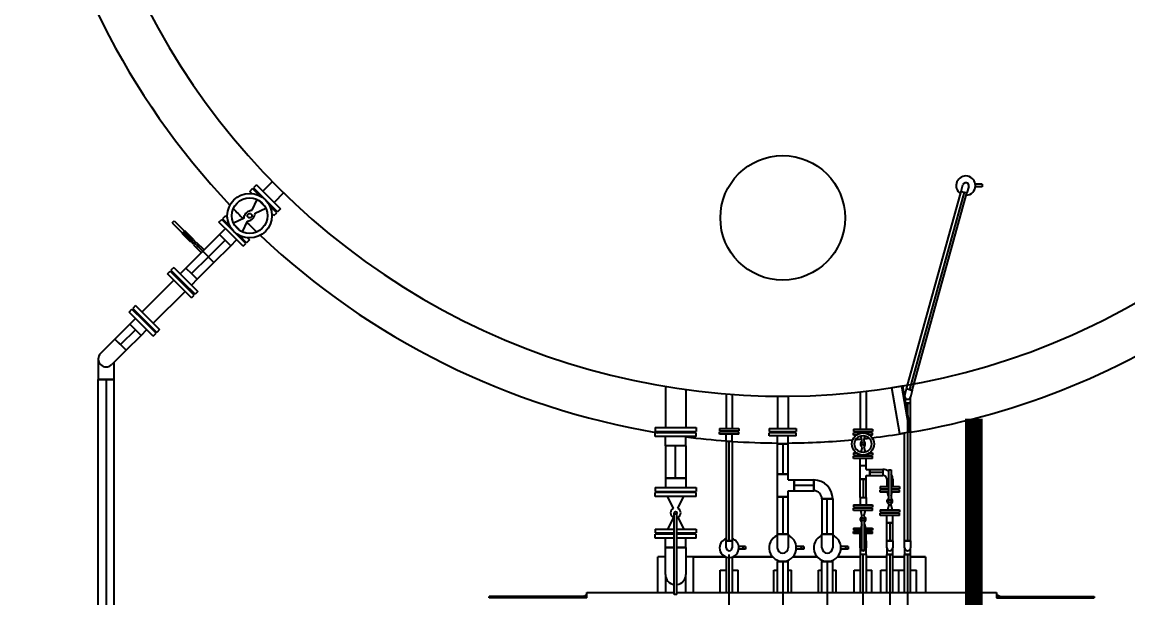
# Model space of a CAD drawing. Header units: inches. Extents: x 517790 to 538444, y 301815 to 302461.
# Drawn here: x 517838.94 to 517844.79, y 302312.58 to 302315.63 of the extents above; entities that cross this region are included whole.
import ezdxf
from ezdxf.enums import TextEntityAlignment as Align

# ---------------------------------------------------------------- set-up
doc = ezdxf.new("R2010")
doc.units = ezdxf.units.IN
doc.header["$MEASUREMENT"] = 0
for name, color, linetype in [('电气-接地设计-接地线', 3, '接地线'), ('硅胶总平面底图 工艺装置区', 253, 'Continuous'), ('硅胶总平面底图0804', 253, 'Continuous')]:
    doc.layers.add(name, color=color, linetype=linetype)
doc.styles.add('EESLTYPE', font='TXT.shx')
doc.styles.add('HZTXT', font='simplexs.shx', dxfattribs={"width": 0.7, "bigfont": 'hztxt.shx'})
doc.linetypes.add('接地线', pattern='A,500,["/",EESLTYPE,S=200,R=0,X=0,Y=-100],-200,60,-200', length=960)

msp = doc.modelspace()

# ---------------------------------------------------------------- linework, layer by layer
at = {"layer": '电气-接地设计-接地线', "color": 1, "linetype": '接地线', "ltscale": 0.005, "const_width": 0.0944}
msp.add_lwpolyline([(517843.974, 302313.5277), (517843.9744, 302308.1012)], dxfattribs=at)
at = {"layer": '硅胶总平面底图 工艺装置区', "color": 9, "linetype": 'Continuous', "lineweight": -3}
for p, q in [((517840.2638, 302314.7823), (517840.2128, 302314.7313)), ((517840.1441, 302314.7304), (517840.159, 302314.7453)), ((517840.155, 302314.7196), (517840.1441, 302314.7304)), ((517840.1973, 302314.707), (517840.159, 302314.7453)), ((517840.1789, 302314.7652), (517840.164, 302314.7503)), ((517840.164, 302314.7503), (517840.2276, 302314.6867)), ((517840.1789, 302314.7652), (517840.2425, 302314.7016)), ((517840.3232, 302314.723), (517840.2721, 302314.6719)), ((517843.6185, 302313.6854), (517843.9072, 302314.7308)), ((517843.9224, 302314.7266), (517843.6337, 302313.6812)), ((517843.6489, 302313.677), (517843.9376, 302314.7224)), ((517843.9072, 302314.7308), (517843.9167, 302314.7655)), ((517843.9072, 302314.7308), (517843.9376, 302314.7224)), ((517843.9072, 302314.7308), (517843.9224, 302314.7266)), ((517843.9224, 302314.7266), (517843.9376, 302314.7224)), ((517843.9471, 302314.7571), (517843.9376, 302314.7224)), ((517844.0189, 302314.7684), (517843.9824, 302314.7684)), ((517844.0189, 302314.7542), (517843.9824, 302314.7542)), ((517844.0189, 302314.7684), (517844.0189, 302314.7542)), ((517840.1564, 302314.6311), (517840.1826, 302314.6879)), ((517840.2077, 302314.6668), (517840.1911, 302314.6835)), ((517840.1933, 302314.711), (517840.1939, 302314.7124)), ((517840.2018, 302314.7046), (517840.1939, 302314.7124)), ((517840.2243, 302314.6502), (517840.2077, 302314.6668)), ((517840.2276, 302314.6867), (517840.2912, 302314.6231)), ((517840.2425, 302314.7016), (517840.306, 302314.638)), ((517840.2533, 302314.6531), (517840.2454, 302314.6609)), ((517840.2862, 302314.6181), (517840.2479, 302314.6564)), ((517840.0148, 302314.6011), (517840, 302314.5863)), ((517840.0148, 302314.6011), (517840.0257, 302314.5903)), ((517840.172, 302314.6156), (517840.2288, 302314.6418)), ((517840.2519, 302314.6524), (517840.2533, 302314.6531)), ((517840.2713, 302314.6033), (517840.2605, 302314.6141)), ((517840.2713, 302314.6033), (517840.2862, 302314.6181)), ((517840.306, 302314.638), (517840.2912, 302314.6231)), ((517839.7335, 302314.5651), (517839.7385, 302314.5701)), ((517839.7335, 302314.5651), (517839.8403, 302314.4583)), ((517839.7385, 302314.5701), (517839.7435, 302314.5752)), ((517839.7435, 302314.5752), (517839.8503, 302314.4684)), ((517839.9811, 302314.5674), (517839.996, 302314.5823)), ((517840.0447, 302314.5038), (517839.9811, 302314.5674)), ((517840.0596, 302314.5187), (517839.996, 302314.5823)), ((517840, 302314.5863), (517840.0383, 302314.548)), ((517840.0342, 302314.552), (517840.0329, 302314.5513)), ((517840.0329, 302314.5513), (517840.0407, 302314.5435)), ((517840.1141, 302314.5888), (517840.0574, 302314.5626)), ((517840.0618, 302314.5542), (517840.0784, 302314.5376)), ((517840.1297, 302314.5733), (517840.1035, 302314.5165)), ((517839.7862, 302314.5124), (517839.7841, 302314.5103)), ((517839.7841, 302314.5103), (517839.8303, 302314.4641)), ((517839.8374, 302314.4712), (517839.7912, 302314.5174)), ((517839.7984, 302314.5245), (517839.7962, 302314.5224)), ((517839.7984, 302314.5245), (517839.8445, 302314.4783)), ((517839.817, 302314.4816), (517839.8149, 302314.4795)), ((517839.8292, 302314.4937), (517839.8271, 302314.4916)), ((517839.8951, 302314.4136), (517839.9843, 302314.5028)), ((517839.9843, 302314.5028), (517840.015, 302314.5335)), ((517839.9843, 302314.5028), (517840.0139, 302314.4731)), ((517840.0139, 302314.4731), (517839.9843, 302314.5028)), ((517840.1083, 302314.4402), (517840.0447, 302314.5038)), ((517840.1231, 302314.4551), (517840.0596, 302314.5187)), ((517840.0784, 302314.5376), (517840.095, 302314.5209)), ((517840.0843, 302314.4998), (517840.0922, 302314.492)), ((517840.0888, 302314.4974), (517840.1271, 302314.4591)), ((517840.0928, 302314.4934), (517840.0922, 302314.492)), ((517840.1312, 302314.4848), (517840.142, 302314.474)), ((517839.8324, 302314.4662), (517839.8303, 302314.4641)), ((517839.8445, 302314.4783), (517839.8424, 302314.4762)), ((517839.8532, 302314.4555), (517839.846, 302314.4484)), ((517839.846, 302314.4484), (517839.888, 302314.4064)), ((517839.8491, 302314.4561), (517839.8507, 302314.4531)), ((517839.8525, 302314.4595), (517839.8556, 302314.4579)), ((517839.8603, 302314.4626), (517839.8532, 302314.4555)), ((517839.8685, 302314.4401), (517839.8532, 302314.4555)), ((517839.8603, 302314.4626), (517839.9022, 302314.4207)), ((517839.8614, 302314.433), (517839.8756, 302314.4472)), ((517839.8951, 302314.4136), (517839.8685, 302314.4401)), ((517840.0139, 302314.4731), (517839.9247, 302314.3839)), ((517839.9544, 302314.3542), (517840.0436, 302314.4434)), ((517840.0139, 302314.4731), (517840.0436, 302314.4434)), ((517840.0436, 302314.4434), (517840.0139, 302314.4731)), ((517840.0436, 302314.4434), (517840.0744, 302314.4741)), ((517840.1083, 302314.4402), (517840.1231, 302314.4551)), ((517840.142, 302314.474), (517840.1271, 302314.4591)), ((517839.8065, 302314.325), (517839.8951, 302314.4136)), ((517839.9247, 302314.3839), (517839.8362, 302314.2954)), ((517839.9544, 302314.3542), (517839.8951, 302314.4136)), ((517839.8993, 302314.4093), (517839.8951, 302314.4136)), ((517839.7082, 302314.2945), (517839.723, 302314.3093)), ((517839.7866, 302314.2458), (517839.723, 302314.3093)), ((517839.7419, 302314.3282), (517839.727, 302314.3133)), ((517839.727, 302314.3133), (517839.7906, 302314.2497)), ((517839.7419, 302314.3282), (517839.8055, 302314.2646)), ((517839.8065, 302314.325), (517839.7758, 302314.2943)), ((517839.8065, 302314.325), (517839.8362, 302314.2954)), ((517839.8065, 302314.325), (517839.8362, 302314.2954)), ((517839.8659, 302314.2657), (517839.9544, 302314.3542)), ((517839.7421, 302314.2606), (517839.5736, 302314.0921)), ((517839.7718, 302314.2309), (517839.7082, 302314.2945)), ((517839.8502, 302314.1822), (517839.7866, 302314.2458)), ((517839.7906, 302314.2497), (517839.8542, 302314.1862)), ((517839.8055, 302314.2646), (517839.8691, 302314.201)), ((517839.8659, 302314.2657), (517839.8352, 302314.235)), ((517839.8362, 302314.2954), (517839.8659, 302314.2657)), ((517839.8362, 302314.2954), (517839.8659, 302314.2657)), ((517839.8014, 302314.2012), (517839.633, 302314.0328)), ((517839.8353, 302314.1673), (517839.7718, 302314.2309)), ((517839.8691, 302314.201), (517839.8542, 302314.1862)), ((517839.8353, 302314.1673), (517839.8502, 302314.1822)), ((517839.506, 302314.0923), (517839.5208, 302314.1071)), ((517839.5695, 302314.0287), (517839.506, 302314.0923)), ((517839.5844, 302314.0436), (517839.5208, 302314.1071)), ((517839.5397, 302314.126), (517839.5248, 302314.1111)), ((517839.5248, 302314.1111), (517839.5884, 302314.0475)), ((517839.5397, 302314.126), (517839.6033, 302314.0624)), ((517839.4309, 302313.9493), (517839.5091, 302314.0276)), ((517839.5091, 302314.0276), (517839.5399, 302314.0583)), ((517839.5091, 302314.0276), (517839.5388, 302313.9979)), ((517839.5388, 302313.9979), (517839.5091, 302314.0276)), ((517839.6331, 302313.9651), (517839.5695, 302314.0287)), ((517839.648, 302313.98), (517839.5844, 302314.0436)), ((517839.5884, 302314.0475), (517839.652, 302313.984)), ((517839.6033, 302314.0624), (517839.6669, 302313.9988)), ((517839.5388, 302313.9979), (517839.4605, 302313.9197)), ((517839.4902, 302313.89), (517839.5685, 302313.9683)), ((517839.5388, 302313.9979), (517839.5685, 302313.9683)), ((517839.5685, 302313.9683), (517839.5388, 302313.9979)), ((517839.5685, 302313.9683), (517839.5992, 302313.999)), ((517839.6331, 302313.9651), (517839.648, 302313.98)), ((517839.6669, 302313.9988), (517839.652, 302313.984)), ((517839.3546, 302313.873), (517839.4309, 302313.9493)), ((517839.4309, 302313.9493), (517839.4605, 302313.9197)), ((517839.4902, 302313.89), (517839.4309, 302313.9493)), ((517839.4605, 302313.9197), (517839.4902, 302313.89)), ((517839.3423, 302313.8434), (517839.3423, 302313.7355)), ((517839.4902, 302313.89), (517839.4139, 302313.8137)), ((517839.4262, 302313.7355), (517839.4262, 302313.826)), ((517839.3842, 302313.7355), (517839.3423, 302313.7355)), ((517839.3423, 302313.7355), (517839.3842, 302313.7355)), ((517839.3423, 302311.1989), (517839.3423, 302313.7355)), ((517839.4262, 302313.7355), (517839.3842, 302313.7355)), ((517839.3842, 302313.7355), (517839.3842, 302311.1989)), ((517839.3842, 302313.7355), (517839.4262, 302313.7355)), ((517839.4262, 302311.1989), (517839.4262, 302313.7355)), ((517842.343, 302313.6978), (517842.343, 302313.4802)), ((517842.4509, 302313.6814), (517842.4509, 302313.4802)), ((517843.3724, 302313.6687), (517843.3724, 302313.4712)), ((517843.4039, 302313.6723), (517843.4039, 302313.4712)), ((517843.5931, 302313.6993), (517843.5401, 302313.6901)), ((517843.5826, 302313.4476), (517843.5401, 302313.6901)), ((517843.5987, 302313.7003), (517843.5931, 302313.6993)), ((517843.6356, 302313.4568), (517843.5931, 302313.6993)), ((517843.6412, 302313.4578), (517843.5987, 302313.7003)), ((517843.6089, 302313.6507), (517843.6185, 302313.6854)), ((517843.6489, 302313.677), (517843.6185, 302313.6854)), ((517843.6185, 302313.6854), (517843.6337, 302313.6812)), ((517843.6337, 302313.6812), (517843.6489, 302313.677)), ((517843.6489, 302313.677), (517843.6393, 302313.6423)), ((517842.6644, 302313.6584), (517842.6644, 302313.4754)), ((517842.6959, 302313.656), (517842.6959, 302313.4754)), ((517842.9349, 302313.6466), (517842.9349, 302313.4757)), ((517842.9918, 302313.6466), (517842.9918, 302313.4757)), ((517843.6084, 302313.6465), (517843.6084, 302313.6451)), ((517843.6241, 302313.6105), (517843.6144, 302313.6105)), ((517843.6144, 302313.6105), (517843.6399, 302313.6105)), ((517843.6399, 302313.6105), (517843.6241, 302313.6105)), ((517843.6241, 302313.6105), (517843.6241, 302313.555)), ((517843.6399, 302313.6105), (517843.6399, 302313.6444)), ((517843.6399, 302313.465), (517843.6399, 302313.6105)), ((517843.6241, 302313.555), (517843.6241, 302313.4548)), ((517842.289, 302313.4802), (517842.5048, 302313.4802)), ((517842.289, 302313.4802), (517842.289, 302313.4591)), ((517842.289, 302313.4591), (517842.5048, 302313.4591)), ((517842.3969, 302313.4535), (517842.289, 302313.4535)), ((517842.289, 302313.4325), (517842.289, 302313.4535)), ((517842.3969, 302313.4325), (517842.289, 302313.4325)), ((517842.343, 302313.383), (517842.343, 302313.4325)), ((517842.5048, 302313.4535), (517842.3969, 302313.4535)), ((517842.5048, 302313.4325), (517842.3969, 302313.4325)), ((517842.4509, 302313.383), (517842.4509, 302313.4325)), ((517842.5048, 302313.4802), (517842.5048, 302313.4591)), ((517842.5048, 302313.4325), (517842.5048, 302313.4535)), ((517842.6292, 302313.4754), (517842.6801, 302313.4754)), ((517842.6292, 302313.4754), (517842.6292, 302313.4633)), ((517842.6292, 302313.4633), (517842.6801, 302313.4633)), ((517842.6801, 302313.4577), (517842.6292, 302313.4577)), ((517842.6292, 302313.4456), (517842.6292, 302313.4577)), ((517842.6801, 302313.4456), (517842.6292, 302313.4456)), ((517842.6644, 302313.4069), (517842.6644, 302313.4456)), ((517842.6801, 302313.4754), (517842.7311, 302313.4754)), ((517842.6801, 302313.4633), (517842.7311, 302313.4633)), ((517842.7311, 302313.4577), (517842.6801, 302313.4577)), ((517842.7311, 302313.4456), (517842.6801, 302313.4456)), ((517842.6959, 302313.4069), (517842.6959, 302313.4456)), ((517842.7311, 302313.4754), (517842.7311, 302313.4633)), ((517842.7311, 302313.4456), (517842.7311, 302313.4577)), ((517842.8914, 302313.4757), (517842.9633, 302313.4757)), ((517842.8914, 302313.4757), (517842.8914, 302313.4591)), ((517842.8914, 302313.4591), (517842.9633, 302313.4591)), ((517842.9633, 302313.4535), (517842.8914, 302313.4535)), ((517842.8914, 302313.437), (517842.8914, 302313.4535)), ((517842.9633, 302313.437), (517842.8914, 302313.437)), ((517842.9349, 302313.395), (517842.9349, 302313.437)), ((517842.9633, 302313.4757), (517843.0353, 302313.4757)), ((517842.9633, 302313.4591), (517843.0353, 302313.4591)), ((517843.0353, 302313.4535), (517842.9633, 302313.4535)), ((517843.0353, 302313.437), (517842.9633, 302313.437)), ((517842.9918, 302313.395), (517842.9918, 302313.437)), ((517843.0353, 302313.4757), (517843.0353, 302313.4591)), ((517843.0353, 302313.437), (517843.0353, 302313.4535)), ((517843.3372, 302313.4712), (517843.3881, 302313.4712)), ((517843.3372, 302313.4712), (517843.3372, 302313.4591)), ((517843.3372, 302313.4591), (517843.3881, 302313.4591)), ((517843.3805, 302313.4521), (517843.3372, 302313.4521)), ((517843.3372, 302313.44), (517843.3372, 302313.4521)), ((517843.3518, 302313.44), (517843.3372, 302313.44)), ((517843.4039, 302313.4535), (517843.3724, 302313.4535)), ((517843.3728, 302313.4521), (517843.3724, 302313.4535)), ((517843.3837, 302313.4103), (517843.3767, 302313.4369)), ((517843.3881, 302313.4712), (517843.4391, 302313.4712)), ((517843.3881, 302313.4591), (517843.4391, 302313.4591)), ((517843.3925, 302313.4103), (517843.3995, 302313.4369)), ((517843.4391, 302313.4521), (517843.3958, 302313.4521)), ((517843.4035, 302313.4521), (517843.4039, 302313.4535)), ((517843.4391, 302313.44), (517843.4245, 302313.44)), ((517843.4391, 302313.4712), (517843.4391, 302313.4591)), ((517843.4391, 302313.44), (517843.4391, 302313.4521)), ((517843.6356, 302313.4568), (517843.5826, 302313.4476)), ((517843.6084, 302312.8801), (517843.6084, 302313.4521)), ((517843.6241, 302313.4548), (517843.6241, 302312.8801)), ((517843.6412, 302313.4578), (517843.6356, 302313.4568)), ((517843.6399, 302312.8801), (517843.6399, 302313.4576)), ((517842.4509, 302313.383), (517842.343, 302313.383)), ((517842.343, 302313.383), (517842.343, 302313.212)), ((517842.3969, 302313.383), (517842.343, 302313.383)), ((517842.3969, 302313.212), (517842.3969, 302313.383)), ((517842.4509, 302313.383), (517842.3969, 302313.383)), ((517842.4509, 302313.383), (517842.4509, 302313.212)), ((517842.6801, 302313.4069), (517842.6644, 302313.4069)), ((517842.6959, 302313.4069), (517842.6644, 302313.4069)), ((517842.6644, 302313.4069), (517842.6644, 302312.8801)), ((517842.6959, 302313.4069), (517842.6801, 302313.4069)), ((517842.6801, 302312.8801), (517842.6801, 302313.4069)), ((517842.6959, 302313.4069), (517842.6959, 302312.8801)), ((517842.9349, 302313.395), (517842.9918, 302313.395)), ((517842.9349, 302313.2344), (517842.9349, 302313.395)), ((517842.9633, 302313.395), (517842.9349, 302313.395)), ((517842.9633, 302313.395), (517842.9633, 302313.2344)), ((517842.9918, 302313.395), (517842.9633, 302313.395)), ((517842.9918, 302313.2344), (517842.9918, 302313.395)), ((517843.3837, 302313.3768), (517843.3767, 302313.3502)), ((517843.3925, 302313.3768), (517843.3995, 302313.3502)), ((517843.3372, 302313.3471), (517843.3518, 302313.3471)), ((517843.3372, 302313.3471), (517843.3372, 302313.335)), ((517843.3372, 302313.335), (517843.3805, 302313.335)), ((517843.3881, 302313.3294), (517843.3372, 302313.3294)), ((517843.3372, 302313.3174), (517843.3372, 302313.3294)), ((517843.3881, 302313.3174), (517843.3372, 302313.3174)), ((517843.3728, 302313.335), (517843.3724, 302313.3336)), ((517843.3724, 302313.3336), (517843.3881, 302313.3336)), ((517843.3724, 302313.2786), (517843.3724, 302313.3174)), ((517843.3881, 302313.3336), (517843.4039, 302313.3336)), ((517843.4391, 302313.3294), (517843.3881, 302313.3294)), ((517843.4391, 302313.3174), (517843.3881, 302313.3174)), ((517843.3958, 302313.335), (517843.4391, 302313.335)), ((517843.4035, 302313.335), (517843.4039, 302313.3336)), ((517843.4039, 302313.2786), (517843.4039, 302313.3174)), ((517843.4245, 302313.3471), (517843.4391, 302313.3471)), ((517843.4391, 302313.3471), (517843.4391, 302313.335)), ((517843.4391, 302313.3174), (517843.4391, 302313.3294)), ((517843.3881, 302313.2786), (517843.3724, 302313.2786)), ((517843.4039, 302313.2786), (517843.3724, 302313.2786)), ((517843.3724, 302313.2066), (517843.3724, 302313.2786)), ((517843.4039, 302313.2786), (517843.3881, 302313.2786)), ((517843.4039, 302313.2584), (517843.4039, 302313.2786)), ((517843.4039, 302313.2584), (517843.4241, 302313.2584)), ((517843.4241, 302313.2584), (517843.4241, 302313.2268)), ((517843.4241, 302313.2584), (517843.4938, 302313.2584)), ((517843.4241, 302313.2268), (517843.4241, 302313.2584)), ((517843.4938, 302313.2584), (517843.4938, 302313.2268)), ((517843.4938, 302313.2584), (517843.4938, 302313.2268)), ((517843.5227, 302313.2565), (517843.5297, 302313.2565)), ((517843.5227, 302313.2565), (517843.5227, 302313.0917)), ((517843.5297, 302313.2565), (517843.5368, 302313.2565)), ((517843.5368, 302313.2565), (517843.5368, 302313.0917)), ((517842.4509, 302313.212), (517842.343, 302313.212)), ((517842.343, 302313.212), (517842.3969, 302313.212)), ((517842.343, 302313.212), (517842.343, 302313.1626)), ((517842.3969, 302313.212), (517842.4509, 302313.212)), ((517842.4509, 302313.212), (517842.4509, 302313.1626)), ((517842.9349, 302313.2344), (517842.9918, 302313.2344)), ((517842.9918, 302313.2344), (517842.9349, 302313.2344)), ((517842.9349, 302313.1146), (517842.9349, 302313.2344)), ((517842.9918, 302313.203), (517842.9918, 302313.2344)), ((517842.9918, 302313.203), (517843.0233, 302313.203)), ((517843.0233, 302313.203), (517843.0233, 302313.146)), ((517843.0233, 302313.203), (517843.1274, 302313.203)), ((517843.0233, 302313.146), (517843.0233, 302313.203)), ((517843.1274, 302313.203), (517843.1274, 302313.146)), ((517843.1274, 302313.146), (517843.1274, 302313.203)), ((517843.3724, 302313.2066), (517843.4039, 302313.2066)), ((517843.3724, 302313.11), (517843.3724, 302313.2066)), ((517843.4039, 302313.2066), (517843.3724, 302313.2066)), ((517843.3881, 302313.2066), (517843.3881, 302313.11)), ((517843.4039, 302313.2066), (517843.4039, 302313.2268)), ((517843.4039, 302313.2268), (517843.4241, 302313.2268)), ((517843.4039, 302313.11), (517843.4039, 302313.2066)), ((517843.4938, 302313.2426), (517843.4241, 302313.2426)), ((517843.4241, 302313.2268), (517843.4938, 302313.2268)), ((517843.514, 302313.2066), (517843.5227, 302313.2066)), ((517843.514, 302313.2066), (517843.514, 302313.1679)), ((517843.5227, 302313.2066), (517843.514, 302313.2066)), ((517843.5368, 302313.2066), (517843.5455, 302313.2066)), ((517843.5455, 302313.2066), (517843.5368, 302313.2066)), ((517843.5455, 302313.2066), (517843.5455, 302313.1679)), ((517842.289, 302313.1626), (517842.3969, 302313.1626)), ((517842.289, 302313.1626), (517842.289, 302313.1415)), ((517842.289, 302313.1415), (517842.3969, 302313.1415)), ((517842.3969, 302313.1359), (517842.289, 302313.1359)), ((517842.289, 302313.1149), (517842.289, 302313.1359)), ((517842.3969, 302313.1373), (517842.343, 302313.1373)), ((517842.3437, 302313.1359), (517842.343, 302313.1373)), ((517842.3969, 302313.1626), (517842.5048, 302313.1626)), ((517842.3969, 302313.1415), (517842.5048, 302313.1415)), ((517842.4509, 302313.1373), (517842.3969, 302313.1373)), ((517842.5048, 302313.1359), (517842.3969, 302313.1359)), ((517842.4502, 302313.1359), (517842.4509, 302313.1373)), ((517842.5048, 302313.1626), (517842.5048, 302313.1415)), ((517842.5048, 302313.1149), (517842.5048, 302313.1359)), ((517842.9918, 302313.1146), (517842.9918, 302313.146)), ((517842.9918, 302313.146), (517843.0233, 302313.146)), ((517843.1274, 302313.1745), (517843.0233, 302313.1745)), ((517843.0233, 302313.146), (517843.1274, 302313.146)), ((517843.4788, 302313.1679), (517843.5227, 302313.1679)), ((517843.4788, 302313.1679), (517843.4788, 302313.1558)), ((517843.4788, 302313.1558), (517843.5227, 302313.1558)), ((517843.5227, 302313.1502), (517843.4788, 302313.1502)), ((517843.4788, 302313.1381), (517843.4788, 302313.1502)), ((517843.5227, 302313.1381), (517843.4788, 302313.1381)), ((517843.5227, 302313.1516), (517843.514, 302313.1516)), ((517843.5144, 302313.1502), (517843.514, 302313.1516)), ((517843.5227, 302313.1186), (517843.5175, 302313.1381)), ((517843.5368, 302313.1679), (517843.5807, 302313.1679)), ((517843.5368, 302313.1558), (517843.5807, 302313.1558)), ((517843.5455, 302313.1516), (517843.5368, 302313.1516)), ((517843.5807, 302313.1502), (517843.5368, 302313.1502)), ((517843.5807, 302313.1381), (517843.5368, 302313.1381)), ((517843.5368, 302313.1186), (517843.542, 302313.1381)), ((517843.5451, 302313.1502), (517843.5455, 302313.1516)), ((517843.5807, 302313.1679), (517843.5807, 302313.1558)), ((517843.5807, 302313.1381), (517843.5807, 302313.1502)), ((517842.3969, 302313.1149), (517842.289, 302313.1149)), ((517842.3849, 302313.0534), (517842.3542, 302313.1149)), ((517842.5048, 302313.1149), (517842.3969, 302313.1149)), ((517842.409, 302313.0534), (517842.4397, 302313.1149)), ((517842.9349, 302313.1146), (517842.9918, 302313.1146)), ((517842.9349, 302312.916), (517842.9349, 302313.1146)), ((517842.9918, 302313.1146), (517842.9349, 302313.1146)), ((517842.9633, 302313.1146), (517842.9633, 302312.916)), ((517842.9918, 302312.916), (517842.9918, 302313.1146)), ((517843.2278, 302313.1026), (517843.1709, 302313.1026)), ((517843.1709, 302313.1026), (517843.1709, 302312.916)), ((517843.1709, 302313.1026), (517843.2278, 302313.1026)), ((517843.1993, 302312.916), (517843.1993, 302313.1026)), ((517843.2278, 302313.1026), (517843.2278, 302312.916)), ((517843.3724, 302313.11), (517843.4039, 302313.11)), ((517843.3724, 302313.11), (517843.3881, 302313.11)), ((517843.3724, 302313.11), (517843.3724, 302313.0712)), ((517843.3881, 302313.11), (517843.4039, 302313.11)), ((517843.4039, 302313.11), (517843.4039, 302313.0712)), ((517843.5259, 302313.0772), (517843.5175, 302313.0452)), ((517843.5336, 302313.0772), (517843.542, 302313.0452)), ((517842.3899, 302312.5976), (517842.3899, 302313.0292)), ((517842.404, 302312.5976), (517842.404, 302313.0292)), ((517843.3372, 302313.0712), (517843.3881, 302313.0712)), ((517843.3372, 302313.0712), (517843.3372, 302313.0592)), ((517843.3372, 302313.0592), (517843.3881, 302313.0592)), ((517843.3881, 302313.0535), (517843.3372, 302313.0535)), ((517843.3372, 302313.0415), (517843.3372, 302313.0535)), ((517843.3881, 302313.0415), (517843.3372, 302313.0415)), ((517843.4039, 302313.055), (517843.3724, 302313.055)), ((517843.3728, 302313.0535), (517843.3724, 302313.055)), ((517843.3843, 302313.0095), (517843.3759, 302313.0415)), ((517843.3881, 302313.0712), (517843.4391, 302313.0712)), ((517843.3881, 302313.0592), (517843.4391, 302313.0592)), ((517843.4391, 302313.0535), (517843.3881, 302313.0535)), ((517843.4391, 302313.0415), (517843.3881, 302313.0415)), ((517843.392, 302313.0095), (517843.4004, 302313.0415)), ((517843.4035, 302313.0535), (517843.4039, 302313.055)), ((517843.4391, 302313.0712), (517843.4391, 302313.0592)), ((517843.4391, 302313.0415), (517843.4391, 302313.0535)), ((517843.4788, 302313.0452), (517843.5297, 302313.0452)), ((517843.4788, 302313.0452), (517843.4788, 302313.0332)), ((517843.4788, 302313.0332), (517843.5297, 302313.0332)), ((517843.5297, 302313.0275), (517843.4788, 302313.0275)), ((517843.4788, 302313.0155), (517843.4788, 302313.0275)), ((517843.5144, 302313.0332), (517843.514, 302313.0317)), ((517843.514, 302313.0317), (517843.5297, 302313.0317)), ((517843.5297, 302313.0452), (517843.5807, 302313.0452)), ((517843.5297, 302313.0332), (517843.5807, 302313.0332)), ((517843.5297, 302313.0317), (517843.5455, 302313.0317)), ((517843.5807, 302313.0275), (517843.5297, 302313.0275)), ((517843.5451, 302313.0332), (517843.5455, 302313.0317)), ((517843.5807, 302313.0452), (517843.5807, 302313.0332)), ((517843.5807, 302313.0155), (517843.5807, 302313.0275)), ((517842.3849, 302313.005), (517842.3542, 302312.9435)), ((517842.409, 302313.005), (517842.4397, 302312.9435)), ((517843.3811, 302312.9681), (517843.3759, 302312.9486)), ((517843.3811, 302312.8302), (517843.3811, 302312.995)), ((517843.3952, 302312.8302), (517843.3952, 302312.995)), ((517843.3952, 302312.9681), (517843.4004, 302312.9486)), ((517843.5297, 302313.0155), (517843.4788, 302313.0155)), ((517843.514, 302312.9767), (517843.514, 302313.0155)), ((517843.5297, 302312.9767), (517843.514, 302312.9767)), ((517843.514, 302312.9767), (517843.5297, 302312.9767)), ((517843.514, 302312.8801), (517843.514, 302312.9767)), ((517843.5807, 302313.0155), (517843.5297, 302313.0155)), ((517843.5455, 302312.9767), (517843.5297, 302312.9767)), ((517843.5297, 302312.9767), (517843.5297, 302312.8801)), ((517843.5297, 302312.9767), (517843.5455, 302312.9767)), ((517843.5455, 302312.9767), (517843.5455, 302313.0155)), ((517843.5455, 302312.8801), (517843.5455, 302312.9767)), ((517842.289, 302312.9435), (517842.3899, 302312.9435)), ((517842.289, 302312.9435), (517842.289, 302312.9225)), ((517842.289, 302312.9225), (517842.3899, 302312.9225)), ((517842.3899, 302312.9169), (517842.289, 302312.9169)), ((517842.289, 302312.8958), (517842.289, 302312.9169)), ((517842.3437, 302312.9225), (517842.343, 302312.9211)), ((517842.343, 302312.9211), (517842.3899, 302312.9211)), ((517842.404, 302312.9435), (517842.5048, 302312.9435)), ((517842.404, 302312.9225), (517842.5048, 302312.9225)), ((517842.404, 302312.9211), (517842.4509, 302312.9211)), ((517842.5048, 302312.9169), (517842.404, 302312.9169)), ((517842.4502, 302312.9225), (517842.4509, 302312.9211)), ((517842.5048, 302312.9435), (517842.5048, 302312.9225)), ((517842.5048, 302312.8958), (517842.5048, 302312.9169)), ((517842.9918, 302312.916), (517842.9349, 302312.916)), ((517842.9349, 302312.8441), (517842.9349, 302312.916)), ((517842.9349, 302312.916), (517842.9918, 302312.916)), ((517842.9918, 302312.916), (517842.9918, 302312.8441)), ((517843.1709, 302312.916), (517843.2278, 302312.916)), ((517843.1709, 302312.8441), (517843.1709, 302312.916)), ((517843.2278, 302312.916), (517843.1709, 302312.916)), ((517843.2278, 302312.916), (517843.2278, 302312.8441)), ((517843.3372, 302312.9486), (517843.3811, 302312.9486)), ((517843.3372, 302312.9486), (517843.3372, 302312.9365)), ((517843.3372, 302312.9365), (517843.3811, 302312.9365)), ((517843.3811, 302312.9309), (517843.3372, 302312.9309)), ((517843.3372, 302312.9189), (517843.3372, 302312.9309)), ((517843.3811, 302312.9189), (517843.3372, 302312.9189)), ((517843.3728, 302312.9365), (517843.3724, 302312.9351)), ((517843.3724, 302312.9351), (517843.3811, 302312.9351)), ((517843.3724, 302312.8801), (517843.3724, 302312.9189)), ((517843.3952, 302312.9486), (517843.4391, 302312.9486)), ((517843.3952, 302312.9365), (517843.4391, 302312.9365)), ((517843.3952, 302312.9351), (517843.4039, 302312.9351)), ((517843.4391, 302312.9309), (517843.3952, 302312.9309)), ((517843.4391, 302312.9189), (517843.3952, 302312.9189)), ((517843.4035, 302312.9365), (517843.4039, 302312.9351)), ((517843.4039, 302312.8801), (517843.4039, 302312.9189)), ((517843.4391, 302312.9486), (517843.4391, 302312.9365)), ((517843.4391, 302312.9189), (517843.4391, 302312.9309)), ((517842.3899, 302312.8958), (517842.289, 302312.8958)), ((517842.343, 302312.8464), (517842.343, 302312.8958)), ((517842.3899, 302312.8464), (517842.343, 302312.8464)), ((517842.343, 302312.8464), (517842.3899, 302312.8464)), ((517842.343, 302312.7025), (517842.343, 302312.8464)), ((517842.5048, 302312.8958), (517842.404, 302312.8958)), ((517842.4509, 302312.8464), (517842.404, 302312.8464)), ((517842.404, 302312.8464), (517842.4509, 302312.8464)), ((517842.4509, 302312.8464), (517842.4509, 302312.8958)), ((517842.4509, 302312.8464), (517842.4509, 302312.7025)), ((517842.6959, 302312.8801), (517842.6644, 302312.8801)), ((517842.6644, 302312.8801), (517842.6959, 302312.8801)), ((517842.6644, 302312.8441), (517842.6644, 302312.8801)), ((517842.6959, 302312.8801), (517842.6959, 302312.8441)), ((517842.7671, 302312.8512), (517842.7306, 302312.8512)), ((517842.7671, 302312.8512), (517842.7671, 302312.8441)), ((517842.7671, 302312.8441), (517842.7671, 302312.837)), ((517843.0742, 302312.8512), (517843.0349, 302312.8512)), ((517843.0742, 302312.8512), (517843.0742, 302312.8441)), ((517843.0742, 302312.8441), (517843.0742, 302312.837)), ((517843.3102, 302312.8512), (517843.2709, 302312.8512)), ((517843.3102, 302312.8512), (517843.3102, 302312.8441)), ((517843.3102, 302312.8441), (517843.3102, 302312.837)), ((517843.3724, 302312.8801), (517843.3811, 302312.8801)), ((517843.3724, 302312.8441), (517843.3724, 302312.8801)), ((517843.3811, 302312.8801), (517843.3724, 302312.8801)), ((517843.3724, 302312.8441), (517843.3724, 302312.8081)), ((517843.3952, 302312.8801), (517843.4039, 302312.8801)), ((517843.4039, 302312.8801), (517843.3952, 302312.8801)), ((517843.4039, 302312.8801), (517843.4039, 302312.8441)), ((517843.4039, 302312.8081), (517843.4039, 302312.8441)), ((517843.514, 302312.8801), (517843.5297, 302312.8801)), ((517843.5455, 302312.8801), (517843.514, 302312.8801)), ((517843.514, 302312.8441), (517843.514, 302312.8801)), ((517843.514, 302312.8441), (517843.514, 302312.8081)), ((517843.5297, 302312.8801), (517843.5455, 302312.8801)), ((517843.5455, 302312.8801), (517843.5455, 302312.8441)), ((517843.5455, 302312.8081), (517843.5455, 302312.8441)), ((517843.6399, 302312.8801), (517843.6084, 302312.8801)), ((517843.6084, 302312.8441), (517843.6084, 302312.8801)), ((517843.6084, 302312.8801), (517843.6399, 302312.8801)), ((517843.6084, 302312.8441), (517843.6084, 302312.8081)), ((517843.6399, 302312.8801), (517843.6399, 302312.8441)), ((517843.6399, 302312.8081), (517843.6399, 302312.8441)), ((517842.3025, 302312.6081), (517842.3025, 302312.7969)), ((517842.343, 302312.7969), (517842.3025, 302312.7969)), ((517842.4913, 302312.7969), (517842.4509, 302312.7969)), ((517842.4913, 302312.6081), (517842.4913, 302312.7969)), ((517842.661, 302312.7969), (517842.4913, 302312.7969)), ((517842.4913, 302312.7969), (517842.661, 302312.7969)), ((517842.6644, 302312.7956), (517842.6644, 302312.6081)), ((517842.6801, 302312.7931), (517842.6801, 302312.8081)), ((517842.6801, 302312.6081), (517842.6801, 302312.7931)), ((517842.6959, 302312.7956), (517842.6959, 302312.6081)), ((517842.9091, 302312.7969), (517842.6993, 302312.7969)), ((517842.6993, 302312.7969), (517842.9091, 302312.7969)), ((517842.7671, 302312.837), (517842.7306, 302312.837)), ((517843.1451, 302312.7969), (517843.0176, 302312.7969)), ((517843.0176, 302312.7969), (517843.1451, 302312.7969)), ((517843.0742, 302312.837), (517843.0349, 302312.837)), ((517843.3724, 302312.7969), (517843.2536, 302312.7969)), ((517843.2536, 302312.7969), (517843.3724, 302312.7969)), ((517843.3102, 302312.837), (517843.2709, 302312.837)), ((517843.4039, 302312.8081), (517843.3724, 302312.8081)), ((517843.3724, 302312.8081), (517843.3724, 302312.6081)), ((517843.3881, 302312.8081), (517843.3724, 302312.8081)), ((517843.3881, 302312.8302), (517843.3811, 302312.8302)), ((517843.3952, 302312.8302), (517843.3881, 302312.8302)), ((517843.3881, 302312.6081), (517843.3881, 302312.8081)), ((517843.4039, 302312.8081), (517843.3881, 302312.8081)), ((517843.4039, 302312.8081), (517843.4039, 302312.6081)), ((517843.514, 302312.7969), (517843.4039, 302312.7969)), ((517843.4039, 302312.7969), (517843.514, 302312.7969)), ((517843.5297, 302312.8081), (517843.514, 302312.8081)), ((517843.514, 302312.8081), (517843.5297, 302312.8081)), ((517843.514, 302312.6081), (517843.514, 302312.8081)), ((517843.5455, 302312.8081), (517843.5297, 302312.8081)), ((517843.5297, 302312.8081), (517843.5297, 302312.6081)), ((517843.5297, 302312.8081), (517843.5455, 302312.8081)), ((517843.5455, 302312.6081), (517843.5455, 302312.8081)), ((517843.6084, 302312.7969), (517843.5455, 302312.7969)), ((517843.5455, 302312.7969), (517843.6084, 302312.7969)), ((517843.6241, 302312.8081), (517843.6084, 302312.8081)), ((517843.6084, 302312.8081), (517843.6399, 302312.8081)), ((517843.6084, 302312.6081), (517843.6084, 302312.8081)), ((517843.6399, 302312.8081), (517843.6241, 302312.8081)), ((517843.6241, 302312.8081), (517843.6241, 302312.6081)), ((517843.6399, 302312.6081), (517843.6399, 302312.8081)), ((517843.7185, 302312.7969), (517843.6399, 302312.7969)), ((517843.6399, 302312.7969), (517843.7185, 302312.7969)), ((517843.7185, 302312.7969), (517843.7185, 302312.6081)), ((517843.7185, 302312.7969), (517843.7185, 302312.6081)), ((517842.6329, 302312.6081), (517842.6329, 302312.7261)), ((517842.6329, 302312.7261), (517842.6644, 302312.7261)), ((517842.6959, 302312.7261), (517842.7273, 302312.7261)), ((517842.7273, 302312.6081), (517842.7273, 302312.7261)), ((517842.9161, 302312.7261), (517842.9349, 302312.7261)), ((517842.9161, 302312.6081), (517842.9161, 302312.7261)), ((517842.9349, 302312.778), (517842.9349, 302312.7722)), ((517842.9349, 302312.7722), (517842.9918, 302312.7722)), ((517842.9349, 302312.6081), (517842.9349, 302312.7722)), ((517842.9633, 302312.7722), (517842.9349, 302312.7722)), ((517842.9633, 302312.7722), (517842.9633, 302312.6081)), ((517842.9918, 302312.7722), (517842.9633, 302312.7722)), ((517842.9918, 302312.7722), (517842.9918, 302312.778)), ((517842.9918, 302312.6081), (517842.9918, 302312.7722)), ((517842.9918, 302312.7261), (517843.0105, 302312.7261)), ((517843.0105, 302312.6081), (517843.0105, 302312.7261)), ((517843.1521, 302312.6081), (517843.1521, 302312.7261)), ((517843.1521, 302312.7261), (517843.1709, 302312.7261)), ((517843.1709, 302312.778), (517843.1709, 302312.7722)), ((517843.1709, 302312.7722), (517843.2278, 302312.7722)), ((517843.1709, 302312.6081), (517843.1709, 302312.7722)), ((517843.1993, 302312.7722), (517843.1709, 302312.7722)), ((517843.1993, 302312.7722), (517843.1993, 302312.6081)), ((517843.2278, 302312.7722), (517843.1993, 302312.7722)), ((517843.2278, 302312.7722), (517843.2278, 302312.778)), ((517843.2278, 302312.6081), (517843.2278, 302312.7722)), ((517843.2278, 302312.7261), (517843.2465, 302312.7261)), ((517843.2465, 302312.6081), (517843.2465, 302312.7261)), ((517843.3409, 302312.7261), (517843.3724, 302312.7261)), ((517843.3409, 302312.6081), (517843.3409, 302312.7261)), ((517843.4039, 302312.7261), (517843.4353, 302312.7261)), ((517843.4353, 302312.6081), (517843.4353, 302312.7261)), ((517843.4825, 302312.7261), (517843.514, 302312.7261)), ((517843.4825, 302312.6081), (517843.4825, 302312.7261)), ((517843.5455, 302312.7261), (517843.5769, 302312.7261)), ((517843.5769, 302312.6081), (517843.5769, 302312.7261)), ((517843.5769, 302312.6081), (517843.5769, 302312.7261)), ((517843.5769, 302312.7261), (517843.6084, 302312.7261)), ((517843.6399, 302312.7261), (517843.6713, 302312.7261)), ((517843.6713, 302312.6081), (517843.6713, 302312.7261)), ((517842.343, 302312.7025), (517842.343, 302312.6081)), ((517842.4509, 302312.6081), (517842.4509, 302312.7025)), ((517841.9264, 302312.6081), (517842.3899, 302312.6081)), ((517841.9264, 302312.5788), (517841.9264, 302312.6081)), ((517842.404, 302312.6081), (517844.0947, 302312.6081)), ((517842.6801, 302312.5108), (517842.6801, 302312.6081)), ((517842.9633, 302312.6081), (517842.9633, 302312.5108)), ((517843.1993, 302312.6081), (517843.1993, 302312.5108)), ((517843.3881, 302312.5108), (517843.3881, 302312.6081)), ((517843.5297, 302312.6081), (517843.5297, 302312.5108)), ((517843.6241, 302312.6081), (517843.6241, 302312.5108)), ((517844.0947, 302312.6081), (517844.0947, 302312.5788)), ((517841.4099, 302312.5788), (517841.4099, 302312.5868)), ((517841.4099, 302312.5868), (517841.4099, 302312.5788)), ((517841.9097, 302312.5868), (517841.4099, 302312.5868)), ((517841.9264, 302312.5788), (517841.4099, 302312.5788)), ((517842.3969, 302312.5976), (517842.3899, 302312.5976)), ((517842.404, 302312.5976), (517842.3969, 302312.5976)), ((517844.0947, 302312.5788), (517844.6112, 302312.5788)), ((517844.1114, 302312.5868), (517844.6112, 302312.5868)), ((517844.6112, 302312.5868), (517844.6112, 302312.5788)), ((517844.6112, 302312.5868), (517844.6112, 302312.5788))]:
    msp.add_line(p, q, dxfattribs=at)
for centre, radius in [((517842.9633, 302314.5905), 0.3297), ((517840.1431, 302314.6022), 0.118), ((517840.1431, 302314.6022), 0.0944), ((517840.1431, 302314.6022), 0.0118), ((517839.8453, 302314.4633), 0.00708), ((517843.3881, 302313.3936), 0.059), ((517843.3881, 302313.3936), 0.0448), ((517843.3881, 302313.3936), 0.00708), ((517843.5297, 302313.0917), 0.00708), ((517842.3969, 302313.0292), 0.00708), ((517843.3881, 302312.995), 0.00708), ((517842.76, 302312.8441), 0.00708), ((517843.0672, 302312.8441), 0.00708), ((517843.3032, 302312.8441), 0.00708)]:
    msp.add_circle(centre, radius, dxfattribs=at)
for centre, radius, start, end in [((517842.9633, 302317.4225), 4.0238, 90.80927, 223.38961), ((517842.9633, 302317.4225), 4.0238, 90.80927, 223.38961), ((517842.9633, 302317.4225), 3.776, 295.78541, 58.14208), ((517842.9633, 302317.4225), 3.776, 180, 295.78541), ((517843.9319, 302314.7613), 0.051, 0, 236.54104), ((517843.9319, 302314.7613), 0.0158, 344.56482, 164.56482), ((517843.9319, 302314.7613), 0.0158, 0, 164.56482), ((517843.9319, 302314.7613), 0.051, 272.5886, 0), ((517843.9319, 302314.7613), 0.0158, 344.56482, 0), ((517842.9633, 302317.4225), 4.0238, 223.74783, 224.8149), ((517842.9633, 302317.4225), 4.0238, 223.74783, 224.8149), ((517842.9633, 302317.4225), 4.0238, 225.18511, 226.25216), ((517842.9633, 302317.4225), 4.0238, 225.18511, 226.25216), ((517842.9633, 302317.4225), 4.0238, 226.61039, 260.53325), ((517842.9633, 302317.4225), 4.0238, 226.61039, 260.53325), ((517839.8453, 302314.4633), 0.00821, 194.55529, 297.95607), ((517839.8453, 302314.4633), 0.00821, 0, 75.44471), ((517839.8453, 302314.4633), 0.00821, 332.04393, 0), ((517842.9633, 302317.4225), 4.0238, 279.67974, 304.79971), ((517842.9633, 302317.4225), 4.0238, 279.67974, 304.79971), ((517839.3842, 302313.8434), 0.042, 135, 315), ((517839.3842, 302313.8434), 0.042, 135, 315), ((517843.6241, 302313.6465), 0.0158, 164.56482, 344.56482), ((517843.6241, 302313.6465), 0.0158, 164.56482, 344.56482), ((517842.9633, 302317.4225), 4.0238, 262.68323, 265.73904), ((517842.9633, 302317.4225), 4.0238, 262.68323, 265.73904), ((517842.9633, 302317.4225), 4.0238, 276.75978, 279.22459), ((517842.9633, 302317.4225), 4.0238, 276.75978, 279.22459), ((517842.9633, 302317.4225), 4.0238, 266.18913, 269.59456), ((517842.9633, 302317.4225), 4.0238, 266.18913, 269.59456), ((517842.9633, 302317.4225), 4.0238, 270.40544, 275.27794), ((517842.9633, 302317.4225), 4.0238, 270.40544, 275.27794), ((517842.9633, 302317.4225), 4.0238, 275.51601, 275.95887), ((517842.9633, 302317.4225), 4.0238, 275.51601, 275.95887), ((517842.9633, 302317.4225), 4.0238, 276.1672, 276.5217), ((517842.9633, 302317.4225), 4.0238, 276.1672, 276.5217), ((517843.4938, 302313.2066), 0.0517, 56.05553, 90), ((517843.1274, 302313.1026), 0.1004, 0, 90), ((517843.4938, 302313.2066), 0.0202, 0, 90), ((517843.4938, 302313.2066), 0.0517, 0, 33.68398), ((517843.1274, 302313.1026), 0.0435, 0, 90), ((517843.5297, 302313.0917), 0.015, 118.19286, 255.2649), ((517843.5297, 302313.0917), 0.015, 284.7351, 0), ((517843.5297, 302313.0917), 0.015, 0, 61.80714), ((517842.3969, 302313.0292), 0.027, 116.51421, 243.48579), ((517842.3969, 302313.0292), 0.027, 0, 63.48579), ((517842.3969, 302313.0292), 0.027, 296.51421, 0), ((517843.3881, 302312.995), 0.015, 104.7351, 241.80714), ((517843.3881, 302312.995), 0.015, 0, 75.2649), ((517843.3881, 302312.995), 0.015, 298.19286, 0), ((517842.9633, 302312.8441), 0.0719, 113.31795, 0), ((517842.9633, 302312.8441), 0.0719, 0, 66.68205), ((517843.1993, 302312.8441), 0.0719, 113.31795, 0), ((517843.1993, 302312.8441), 0.0719, 0, 66.68205), ((517842.6801, 302312.8441), 0.051, 108.02379, 0), ((517842.6801, 302312.8441), 0.0158, 180, 0), ((517842.6801, 302312.8441), 0.0158, 180, 0), ((517842.6801, 302312.8441), 0.051, 0, 71.97621), ((517842.9633, 302312.8441), 0.0285, 180, 0), ((517842.9633, 302312.8441), 0.0285, 180, 0), ((517843.1993, 302312.8441), 0.0285, 180, 0), ((517843.1993, 302312.8441), 0.0285, 180, 0), ((517843.3881, 302312.8441), 0.0158, 180, 0), ((517843.3881, 302312.8441), 0.0158, 180, 0), ((517843.5297, 302312.8441), 0.0158, 180, 0), ((517843.5297, 302312.8441), 0.0158, 180, 0), ((517843.6241, 302312.8441), 0.0158, 180, 0), ((517843.6241, 302312.8441), 0.0158, 180, 0), ((517842.3969, 302312.7025), 0.0539, 180, 262.45912), ((517842.3969, 302312.7025), 0.0539, 180, 262.45912), ((517842.3969, 302312.7025), 0.0539, 277.54088, 0), ((517842.3969, 302312.7025), 0.0539, 277.54088, 0), ((517841.9264, 302312.5594), 0.0321, 90, 142.87057), ((517841.9264, 302312.5594), 0.0274, 90, 134.95275), ((517844.0947, 302312.5594), 0.0321, 37.12943, 90), ((517844.0947, 302312.5594), 0.0274, 45.04725, 90)]:
    msp.add_arc(centre, radius, start, end, dxfattribs=at)
for points, knots in [([(517840.1141, 302314.5888), (517840.114, 302314.5905), (517840.114, 302314.5923), (517840.1142, 302314.5941), (517840.1146, 302314.5971), (517840.1154, 302314.6003), (517840.1167, 302314.6034), (517840.1184, 302314.6073), (517840.1208, 302314.6113), (517840.1238, 302314.6148), (517840.1272, 302314.619), (517840.1314, 302314.6226), (517840.1358, 302314.6254), (517840.1401, 302314.628), (517840.1445, 302314.6298), (517840.1488, 302314.6307), (517840.1515, 302314.6312), (517840.154, 302314.6314), (517840.1564, 302314.6311)], [0.504861, 0.504861, 0.504861, 0.504861, 0.70005, 0.70005, 0.70005, 1.024067, 1.024067, 1.024067, 1.43199, 1.43199, 1.43199, 1.906884, 1.906884, 1.906884, 2.35788, 2.35788, 2.35788, 2.636731, 2.636731, 2.636731, 2.636731]), ([(517840.1297, 302314.5733), (517840.1314, 302314.5731), (517840.1331, 302314.5731), (517840.135, 302314.5733), (517840.138, 302314.5737), (517840.1411, 302314.5746), (517840.1443, 302314.5759), (517840.1482, 302314.5775), (517840.1521, 302314.58), (517840.1557, 302314.5829), (517840.1598, 302314.5863), (517840.1635, 302314.5905), (517840.1662, 302314.595), (517840.1689, 302314.5992), (517840.1707, 302314.6037), (517840.1715, 302314.6079), (517840.1721, 302314.6106), (517840.1722, 302314.6132), (517840.172, 302314.6156)], [0.504861, 0.504861, 0.504861, 0.504861, 0.70005, 0.70005, 0.70005, 1.024067, 1.024067, 1.024067, 1.43199, 1.43199, 1.43199, 1.906884, 1.906884, 1.906884, 2.35788, 2.35788, 2.35788, 2.636731, 2.636731, 2.636731, 2.636731]), ([(517843.3837, 302313.3768), (517843.3835, 302313.377), (517843.3833, 302313.3771), (517843.383, 302313.3773), (517843.3821, 302313.3779), (517843.3812, 302313.3788), (517843.3804, 302313.3798), (517843.3794, 302313.3811), (517843.3786, 302313.3825), (517843.3779, 302313.3842), (517843.3771, 302313.3863), (517843.3765, 302313.3886), (517843.3763, 302313.3911), (517843.376, 302313.3939), (517843.3762, 302313.3968), (517843.3768, 302313.3995), (517843.3774, 302313.402), (517843.3784, 302313.4044), (517843.3797, 302313.4063), (517843.3807, 302313.4078), (517843.3818, 302313.409), (517843.3831, 302313.4098), (517843.3833, 302313.41), (517843.3835, 302313.4101), (517843.3837, 302313.4103)], [0.375756, 0.375756, 0.375756, 0.375756, 0.43862, 0.43862, 0.43862, 0.70005, 0.70005, 0.70005, 1.024067, 1.024067, 1.024067, 1.43199, 1.43199, 1.43199, 1.906884, 1.906884, 1.906884, 2.35788, 2.35788, 2.35788, 2.704097, 2.704097, 2.704097, 2.765837, 2.765837, 2.765837, 2.765837]), ([(517843.3925, 302313.3768), (517843.3928, 302313.377), (517843.393, 302313.3771), (517843.3932, 302313.3773), (517843.3942, 302313.3779), (517843.3951, 302313.3788), (517843.3959, 302313.3798), (517843.3969, 302313.3811), (517843.3977, 302313.3825), (517843.3984, 302313.3842), (517843.3992, 302313.3863), (517843.3998, 302313.3886), (517843.4, 302313.3911), (517843.4003, 302313.3939), (517843.4001, 302313.3968), (517843.3995, 302313.3995), (517843.3989, 302313.402), (517843.3979, 302313.4044), (517843.3966, 302313.4063), (517843.3956, 302313.4078), (517843.3945, 302313.409), (517843.3932, 302313.4098), (517843.393, 302313.41), (517843.3928, 302313.4101), (517843.3925, 302313.4103)], [0.375756, 0.375756, 0.375756, 0.375756, 0.43862, 0.43862, 0.43862, 0.70005, 0.70005, 0.70005, 1.024067, 1.024067, 1.024067, 1.43199, 1.43199, 1.43199, 1.906884, 1.906884, 1.906884, 2.35788, 2.35788, 2.35788, 2.704097, 2.704097, 2.704097, 2.765837, 2.765837, 2.765837, 2.765837])]:
    msp.add_open_spline(points, degree=3, knots=knots, dxfattribs=at)

# ---------------------------------------------------------------- texts
at = {"layer": '硅胶总平面底图0804', "color": 9, "linetype": 'Continuous', "lineweight": 20, "style": 'HZTXT', "width": 0.7}
msp.add_text('T-100B', height=1.88799, dxfattribs=at).set_placement((517848.0515, 302314.3066), align=Align.CENTER)

doc.saveas('drawing.dxf')
